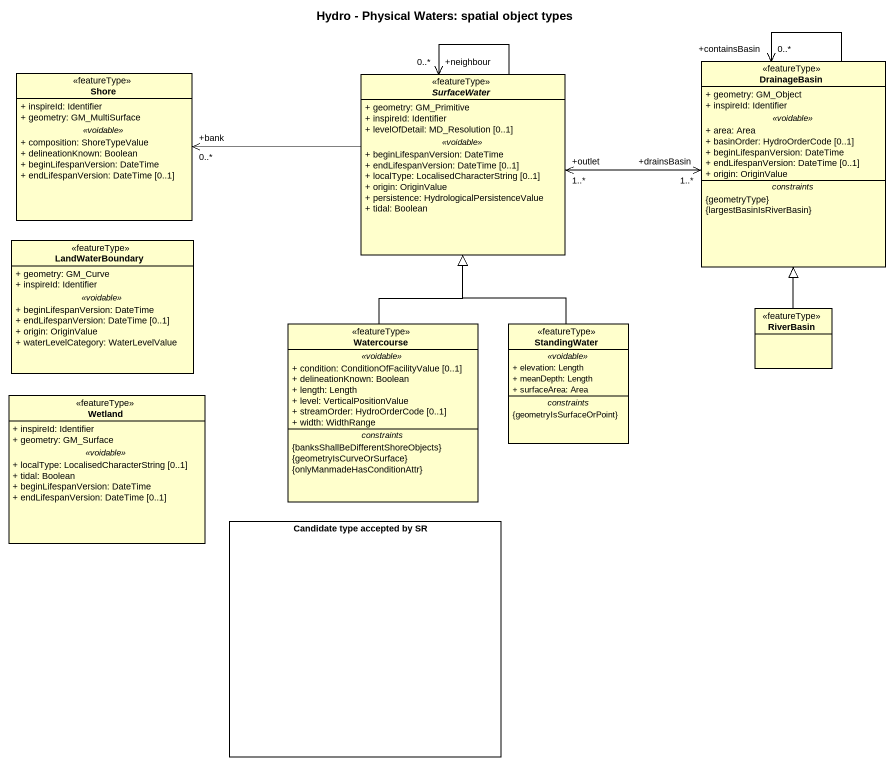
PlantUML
@startuml
title Hydro - Physical Waters: spatial object types
allowmixing
hide circle
hide empty members
skinparam classAttributeIconSize 0
class DrainageBasin <<featureType>> {
  + geometry: GM_Object
  + inspireId: Identifier
  .. <<voidable>> ..
  + area: Area
  + basinOrder: HydroOrderCode [0..1]
  + beginLifespanVersion: DateTime
  + endLifespanVersion: DateTime [0..1]
  + origin: OriginValue
  -- constraints --
  {geometryType}
  {largestBasinIsRiverBasin}
}
class Shore <<featureType>> {
  + inspireId: Identifier
  + geometry: GM_MultiSurface
  .. <<voidable>> ..
  + composition: ShoreTypeValue
  + delineationKnown: Boolean
  + beginLifespanVersion: DateTime
  + endLifespanVersion: DateTime [0..1]
}
abstract class SurfaceWater <<featureType>> {
  + geometry: GM_Primitive
  + inspireId: Identifier
  + levelOfDetail: MD_Resolution [0..1]
  .. <<voidable>> ..
  + beginLifespanVersion: DateTime
  + endLifespanVersion: DateTime [0..1]
  + localType: LocalisedCharacterString [0..1]
  + origin: OriginValue
  + persistence: HydrologicalPersistenceValue
  + tidal: Boolean
}
class LandWaterBoundary <<featureType>> {
  + geometry: GM_Curve
  + inspireId: Identifier
  .. <<voidable>> ..
  + beginLifespanVersion: DateTime
  + endLifespanVersion: DateTime [0..1]
  + origin: OriginValue
  + waterLevelCategory: WaterLevelValue
}
class Watercourse <<featureType>> {
  .. <<voidable>> ..
  + condition: ConditionOfFacilityValue [0..1]
  + delineationKnown: Boolean
  + length: Length
  + level: VerticalPositionValue
  + streamOrder: HydroOrderCode [0..1]
  + width: WidthRange
  -- constraints --
  {banksShallBeDifferentShoreObjects}
  {geometryIsCurveOrSurface}
  {onlyManmadeHasConditionAttr}
}
class StandingWater <<featureType>> {
  .. <<voidable>> ..
  + elevation: Length
  + meanDepth: Length
  + surfaceArea: Area
  -- constraints --
  {geometryIsSurfaceOrPoint}
}
class RiverBasin <<featureType>>
class Wetland <<featureType>> {
  + inspireId: Identifier
  + geometry: GM_Surface
  .. <<voidable>> ..
  + localType: LocalisedCharacterString [0..1]
  + tidal: Boolean
  + beginLifespanVersion: DateTime
  + endLifespanVersion: DateTime [0..1]
}
rectangle "Candidate type accepted by SR" as Candidate_type_accepted_by
DrainageBasin --> "+containsBasin\n0..*" DrainageBasin
DrainageBasin "+drainsBasin\n1..*" <-left-> "+outlet\n1..*" SurfaceWater
SurfaceWater -left-> "+bank\n0..*" Shore
SurfaceWater --> "+neighbour\n0..*" SurfaceWater
Watercourse -up-|> SurfaceWater
StandingWater -up-|> SurfaceWater
RiverBasin -up-|> DrainageBasin
@enduml
